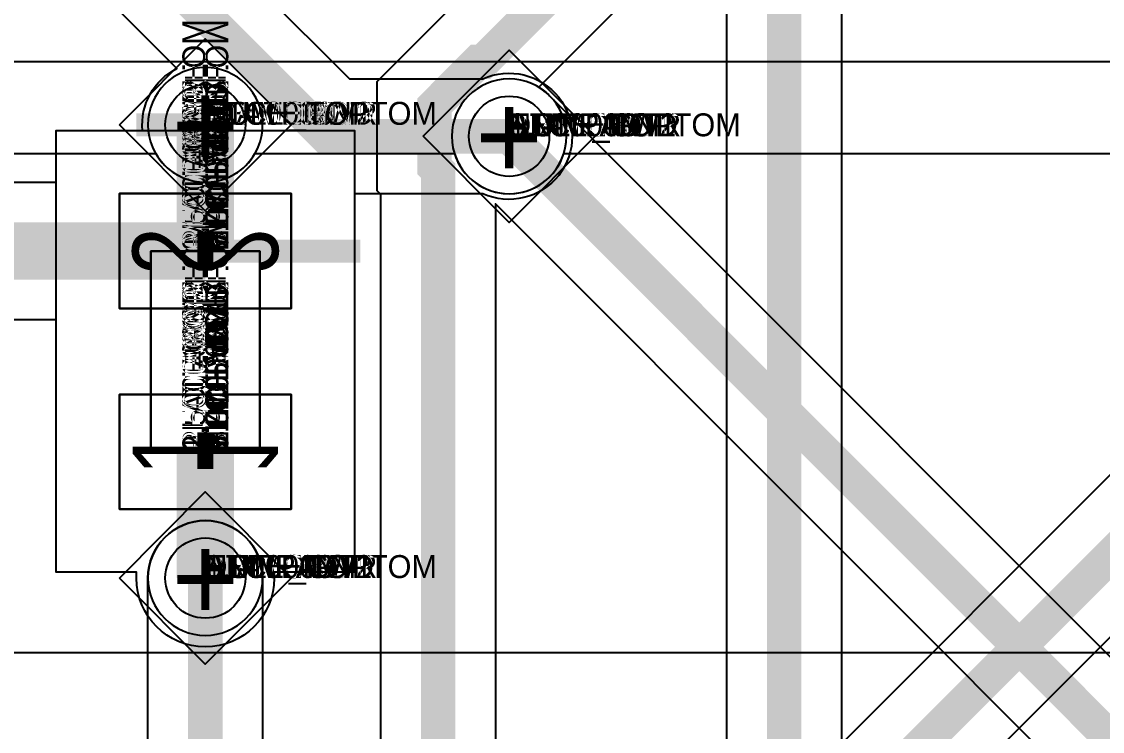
# Model space of a CAD drawing. Extents: x 0 to 323, y 0 to 320.
# Drawn here: x 146.41 to 155.84, y 221.82 to 228 of the extents above; entities that cross this region are included whole.
import ezdxf
from ezdxf.enums import TextEntityAlignment as Align

# ---------------------------------------------------------------- set-up
doc = ezdxf.new("R2010")
doc.units = 0
doc.header["$MEASUREMENT"] = 0
doc.layers.get('0').update_dxf_attribs({"linetype": 'CONTINUOUS'})
for name, color, linetype in [('CDN_FIGURES', 7, 'CONTINUOUS'), ('ETCH_BOTTOM', 7, 'CONTINUOUS'), ('ETCH_GND', 3, 'CONTINUOUS'), ('ETCH_INT1', 4, 'CONTINUOUS'), ('ETCH_INT2', 5, 'CONTINUOUS'), ('ETCH_PWR', 6, 'CONTINUOUS'), ('ETCH_TOP', 2, 'CONTINUOUS'), ('MANUFACTURING_NCLEGEND-1-6', 8, 'CONTINUOUS'), ('PACKAGE_GEOMETRY_ASSEMBLY_TOP', 11, 'CONTINUOUS'), ('PACKAGE_GEOMETRY_PIN_NUMBER', 9, 'CONTINUOUS')]:
    doc.layers.add(name, color=color, linetype=linetype)

# ---------------------------------------------------------------- blocks, each defined once
blk = doc.blocks.new('PAD_INFO')
for tag in ['SHAPE_TYPE', 'PAD_HEIGHT', 'PAD_LAYER', 'PAD_TYPE', 'PAD_WIDTH']:
    blk.add_attdef(tag, (0, 0), '', height=0.2)
at = {"flags": 2}
blk.add_attdef('CDN_TYPE', (0, 0), '', height=0.2, dxfattribs=at)
blk = doc.blocks.new('DRILL_INFO')
at = {"flags": 2}
blk.add_attdef('CDN_TYPE', (0, 0), '', height=0.2, dxfattribs=at)
for tag in ['FSHAPE', 'FCHAR', 'DRILL_HEIGHT', 'DIAMETER', 'PLATED', 'DRILL_WIDTH']:
    blk.add_attdef(tag, (0, 0), '', height=0.2)
blk = doc.blocks.new('VIA0700X0300')
at = {"layer": 'ETCH_BOTTOM'}
blk.add_circle((0, 0), 0.35, dxfattribs=at)
at = {"layer": 'ETCH_GND'}
blk.add_circle((0, 0), 0.35, dxfattribs=at)
at = {"layer": 'ETCH_INT1'}
blk.add_circle((0, 0), 0.35, dxfattribs=at)
at = {"layer": 'ETCH_INT2'}
blk.add_circle((0, 0), 0.35, dxfattribs=at)
at = {"layer": 'ETCH_PWR'}
blk.add_circle((0, 0), 0.35, dxfattribs=at)
at = {"layer": 'ETCH_TOP'}
blk.add_circle((0, 0), 0.35, dxfattribs=at)
ref = blk.add_blockref('PAD_INFO', (0, 0))
ref.add_attrib('PAD_LAYER', 'ETCH_TOP', (0, 0), dxfattribs={"height": 0.2})
ref.add_attrib('SHAPE_TYPE', 'NULL', (0, 0), dxfattribs={"height": 0.2})
ref.add_attrib('PAD_TYPE', 'ANTIPAD', (0, 0), dxfattribs={"height": 0.2})
ref.add_attrib('PAD_WIDTH', '0.000000', (0, 0), dxfattribs={"height": 0.2})
ref.add_attrib('PAD_HEIGHT', '0.000000', (0, 0), dxfattribs={"height": 0.2})
ref = blk.add_blockref('PAD_INFO', (0, 0))
ref.add_attrib('PAD_LAYER', 'ETCH_GND', (0, 0), dxfattribs={"height": 0.2})
ref.add_attrib('SHAPE_TYPE', 'NULL', (0, 0), dxfattribs={"height": 0.2})
ref.add_attrib('PAD_TYPE', 'ANTIPAD', (0, 0), dxfattribs={"height": 0.2})
ref.add_attrib('PAD_WIDTH', '0.000000', (0, 0), dxfattribs={"height": 0.2})
ref.add_attrib('PAD_HEIGHT', '0.000000', (0, 0), dxfattribs={"height": 0.2})
ref = blk.add_blockref('PAD_INFO', (0, 0))
ref.add_attrib('PAD_LAYER', 'ETCH_INT1', (0, 0), dxfattribs={"height": 0.2})
ref.add_attrib('SHAPE_TYPE', 'NULL', (0, 0), dxfattribs={"height": 0.2})
ref.add_attrib('PAD_TYPE', 'ANTIPAD', (0, 0), dxfattribs={"height": 0.2})
ref.add_attrib('PAD_WIDTH', '0.000000', (0, 0), dxfattribs={"height": 0.2})
ref.add_attrib('PAD_HEIGHT', '0.000000', (0, 0), dxfattribs={"height": 0.2})
ref = blk.add_blockref('PAD_INFO', (0, 0))
ref.add_attrib('PAD_LAYER', 'ETCH_INT2', (0, 0), dxfattribs={"height": 0.2})
ref.add_attrib('SHAPE_TYPE', 'NULL', (0, 0), dxfattribs={"height": 0.2})
ref.add_attrib('PAD_TYPE', 'ANTIPAD', (0, 0), dxfattribs={"height": 0.2})
ref.add_attrib('PAD_WIDTH', '0.000000', (0, 0), dxfattribs={"height": 0.2})
ref.add_attrib('PAD_HEIGHT', '0.000000', (0, 0), dxfattribs={"height": 0.2})
ref = blk.add_blockref('PAD_INFO', (0, 0))
ref.add_attrib('PAD_LAYER', 'ETCH_PWR', (0, 0), dxfattribs={"height": 0.2})
ref.add_attrib('SHAPE_TYPE', 'NULL', (0, 0), dxfattribs={"height": 0.2})
ref.add_attrib('PAD_TYPE', 'ANTIPAD', (0, 0), dxfattribs={"height": 0.2})
ref.add_attrib('PAD_WIDTH', '0.000000', (0, 0), dxfattribs={"height": 0.2})
ref.add_attrib('PAD_HEIGHT', '0.000000', (0, 0), dxfattribs={"height": 0.2})
ref = blk.add_blockref('PAD_INFO', (0, 0))
ref.add_attrib('PAD_LAYER', 'ETCH_BOTTOM', (0, 0), dxfattribs={"height": 0.2})
ref.add_attrib('SHAPE_TYPE', 'NULL', (0, 0), dxfattribs={"height": 0.2})
ref.add_attrib('PAD_TYPE', 'ANTIPAD', (0, 0), dxfattribs={"height": 0.2})
ref.add_attrib('PAD_WIDTH', '0.000000', (0, 0), dxfattribs={"height": 0.2})
ref.add_attrib('PAD_HEIGHT', '0.000000', (0, 0), dxfattribs={"height": 0.2})
ref = blk.add_blockref('PAD_INFO', (0, 0))
ref.add_attrib('PAD_LAYER', 'ETCH_TOP', (0, 0), dxfattribs={"height": 0.2})
ref.add_attrib('SHAPE_TYPE', 'NULL', (0, 0), dxfattribs={"height": 0.2})
ref.add_attrib('PAD_TYPE', 'THERMAL', (0, 0), dxfattribs={"height": 0.2})
ref.add_attrib('PAD_WIDTH', '0.000000', (0, 0), dxfattribs={"height": 0.2})
ref.add_attrib('PAD_HEIGHT', '0.000000', (0, 0), dxfattribs={"height": 0.2})
ref = blk.add_blockref('PAD_INFO', (0, 0))
ref.add_attrib('PAD_LAYER', 'ETCH_GND', (0, 0), dxfattribs={"height": 0.2})
ref.add_attrib('SHAPE_TYPE', 'NULL', (0, 0), dxfattribs={"height": 0.2})
ref.add_attrib('PAD_TYPE', 'THERMAL', (0, 0), dxfattribs={"height": 0.2})
ref.add_attrib('PAD_WIDTH', '0.000000', (0, 0), dxfattribs={"height": 0.2})
ref.add_attrib('PAD_HEIGHT', '0.000000', (0, 0), dxfattribs={"height": 0.2})
ref = blk.add_blockref('PAD_INFO', (0, 0))
ref.add_attrib('PAD_LAYER', 'ETCH_INT1', (0, 0), dxfattribs={"height": 0.2})
ref.add_attrib('SHAPE_TYPE', 'NULL', (0, 0), dxfattribs={"height": 0.2})
ref.add_attrib('PAD_TYPE', 'THERMAL', (0, 0), dxfattribs={"height": 0.2})
ref.add_attrib('PAD_WIDTH', '0.000000', (0, 0), dxfattribs={"height": 0.2})
ref.add_attrib('PAD_HEIGHT', '0.000000', (0, 0), dxfattribs={"height": 0.2})
ref = blk.add_blockref('PAD_INFO', (0, 0))
ref.add_attrib('PAD_LAYER', 'ETCH_INT2', (0, 0), dxfattribs={"height": 0.2})
ref.add_attrib('SHAPE_TYPE', 'NULL', (0, 0), dxfattribs={"height": 0.2})
ref.add_attrib('PAD_TYPE', 'THERMAL', (0, 0), dxfattribs={"height": 0.2})
ref.add_attrib('PAD_WIDTH', '0.000000', (0, 0), dxfattribs={"height": 0.2})
ref.add_attrib('PAD_HEIGHT', '0.000000', (0, 0), dxfattribs={"height": 0.2})
ref = blk.add_blockref('PAD_INFO', (0, 0))
ref.add_attrib('PAD_LAYER', 'ETCH_PWR', (0, 0), dxfattribs={"height": 0.2})
ref.add_attrib('SHAPE_TYPE', 'NULL', (0, 0), dxfattribs={"height": 0.2})
ref.add_attrib('PAD_TYPE', 'THERMAL', (0, 0), dxfattribs={"height": 0.2})
ref.add_attrib('PAD_WIDTH', '0.000000', (0, 0), dxfattribs={"height": 0.2})
ref.add_attrib('PAD_HEIGHT', '0.000000', (0, 0), dxfattribs={"height": 0.2})
ref = blk.add_blockref('PAD_INFO', (0, 0))
ref.add_attrib('PAD_LAYER', 'ETCH_BOTTOM', (0, 0), dxfattribs={"height": 0.2})
ref.add_attrib('SHAPE_TYPE', 'NULL', (0, 0), dxfattribs={"height": 0.2})
ref.add_attrib('PAD_TYPE', 'THERMAL', (0, 0), dxfattribs={"height": 0.2})
ref.add_attrib('PAD_WIDTH', '0.000000', (0, 0), dxfattribs={"height": 0.2})
ref.add_attrib('PAD_HEIGHT', '0.000000', (0, 0), dxfattribs={"height": 0.2})
ref = blk.add_blockref('PAD_INFO', (0, 0))
ref.add_attrib('PAD_LAYER', 'ETCH_TOP', (0, 0), dxfattribs={"height": 0.2})
ref.add_attrib('SHAPE_TYPE', 'CIRCLE', (0, 0), dxfattribs={"height": 0.2})
ref.add_attrib('PAD_TYPE', 'REGULAR', (0, 0), dxfattribs={"height": 0.2})
ref.add_attrib('PAD_WIDTH', '0.700000', (0, 0), dxfattribs={"height": 0.2})
ref.add_attrib('PAD_HEIGHT', '0.700000', (0, 0), dxfattribs={"height": 0.2})
ref = blk.add_blockref('PAD_INFO', (0, 0))
ref.add_attrib('PAD_LAYER', 'ETCH_GND', (0, 0), dxfattribs={"height": 0.2})
ref.add_attrib('SHAPE_TYPE', 'CIRCLE', (0, 0), dxfattribs={"height": 0.2})
ref.add_attrib('PAD_TYPE', 'REGULAR', (0, 0), dxfattribs={"height": 0.2})
ref.add_attrib('PAD_WIDTH', '0.700000', (0, 0), dxfattribs={"height": 0.2})
ref.add_attrib('PAD_HEIGHT', '0.700000', (0, 0), dxfattribs={"height": 0.2})
ref = blk.add_blockref('PAD_INFO', (0, 0))
ref.add_attrib('PAD_LAYER', 'ETCH_INT1', (0, 0), dxfattribs={"height": 0.2})
ref.add_attrib('SHAPE_TYPE', 'CIRCLE', (0, 0), dxfattribs={"height": 0.2})
ref.add_attrib('PAD_TYPE', 'REGULAR', (0, 0), dxfattribs={"height": 0.2})
ref.add_attrib('PAD_WIDTH', '0.700000', (0, 0), dxfattribs={"height": 0.2})
ref.add_attrib('PAD_HEIGHT', '0.700000', (0, 0), dxfattribs={"height": 0.2})
ref = blk.add_blockref('PAD_INFO', (0, 0))
ref.add_attrib('PAD_LAYER', 'ETCH_INT2', (0, 0), dxfattribs={"height": 0.2})
ref.add_attrib('SHAPE_TYPE', 'CIRCLE', (0, 0), dxfattribs={"height": 0.2})
ref.add_attrib('PAD_TYPE', 'REGULAR', (0, 0), dxfattribs={"height": 0.2})
ref.add_attrib('PAD_WIDTH', '0.700000', (0, 0), dxfattribs={"height": 0.2})
ref.add_attrib('PAD_HEIGHT', '0.700000', (0, 0), dxfattribs={"height": 0.2})
ref = blk.add_blockref('PAD_INFO', (0, 0))
ref.add_attrib('PAD_LAYER', 'ETCH_PWR', (0, 0), dxfattribs={"height": 0.2})
ref.add_attrib('SHAPE_TYPE', 'CIRCLE', (0, 0), dxfattribs={"height": 0.2})
ref.add_attrib('PAD_TYPE', 'REGULAR', (0, 0), dxfattribs={"height": 0.2})
ref.add_attrib('PAD_WIDTH', '0.700000', (0, 0), dxfattribs={"height": 0.2})
ref.add_attrib('PAD_HEIGHT', '0.700000', (0, 0), dxfattribs={"height": 0.2})
ref = blk.add_blockref('PAD_INFO', (0, 0))
ref.add_attrib('PAD_LAYER', 'ETCH_BOTTOM', (0, 0), dxfattribs={"height": 0.2})
ref.add_attrib('SHAPE_TYPE', 'CIRCLE', (0, 0), dxfattribs={"height": 0.2})
ref.add_attrib('PAD_TYPE', 'REGULAR', (0, 0), dxfattribs={"height": 0.2})
ref.add_attrib('PAD_WIDTH', '0.700000', (0, 0), dxfattribs={"height": 0.2})
ref.add_attrib('PAD_HEIGHT', '0.700000', (0, 0), dxfattribs={"height": 0.2})
ref = blk.add_blockref('DRILL_INFO', (0, 0))
ref.add_attrib('DIAMETER', '0.300000', (0, 0), dxfattribs={"height": 0.2})
ref.add_attrib('PLATED', 'PLATED', (0, 0), dxfattribs={"height": 0.2})
ref.add_attrib('FSHAPE', 'DIAMOND', (0, 0), dxfattribs={"height": 0.2})
ref.add_attrib('FCHAR', '+', (0, 0), dxfattribs={"height": 0.2})
ref.add_attrib('DRILL_WIDTH', '1.500000', (0, 0), dxfattribs={"height": 0.2})
ref.add_attrib('DRILL_HEIGHT', '1.500000', (0, 0), dxfattribs={"height": 0.2})
for tag in ['CDN_TYPE', 'PIN']:
    blk.add_attdef(tag, (0, 0), '', height=0.2)
at = {"flags": 2}
for tag in ['PSTKNAME', 'BBV']:
    blk.add_attdef(tag, (0, 0), '', height=0.2, dxfattribs=at)
blk = doc.blocks.new('FIGURE_DIAMOND')
at = {"layer": 'CDN_FIGURES'}
blk.add_lwpolyline([(-0.5, 0), (0, 0.5), (0.5, 0), (0, -0.5)], close=True, dxfattribs=at)
blk = doc.blocks.new('RC1000X1500TS')
at = {"layer": 'ETCH_TOP'}
blk.add_lwpolyline([(-0.5, -0.75), (-0.5, 0.75), (0.5, 0.75), (0.5, -0.75)], close=True, dxfattribs=at)
ref = blk.add_blockref('PAD_INFO', (0, 0))
ref.add_attrib('PAD_LAYER', 'ETCH_TOP', (0, 0), dxfattribs={"height": 0.2})
ref.add_attrib('SHAPE_TYPE', 'NULL', (0, 0), dxfattribs={"height": 0.2})
ref.add_attrib('PAD_TYPE', 'ANTIPAD', (0, 0), dxfattribs={"height": 0.2})
ref.add_attrib('PAD_WIDTH', '0.000000', (0, 0), dxfattribs={"height": 0.2})
ref.add_attrib('PAD_HEIGHT', '0.000000', (0, 0), dxfattribs={"height": 0.2})
ref = blk.add_blockref('PAD_INFO', (0, 0))
ref.add_attrib('PAD_LAYER', 'ETCH_GND', (0, 0), dxfattribs={"height": 0.2})
ref.add_attrib('SHAPE_TYPE', 'NULL', (0, 0), dxfattribs={"height": 0.2})
ref.add_attrib('PAD_TYPE', 'ANTIPAD', (0, 0), dxfattribs={"height": 0.2})
ref.add_attrib('PAD_WIDTH', '0.000000', (0, 0), dxfattribs={"height": 0.2})
ref.add_attrib('PAD_HEIGHT', '0.000000', (0, 0), dxfattribs={"height": 0.2})
ref = blk.add_blockref('PAD_INFO', (0, 0))
ref.add_attrib('PAD_LAYER', 'ETCH_INT1', (0, 0), dxfattribs={"height": 0.2})
ref.add_attrib('SHAPE_TYPE', 'NULL', (0, 0), dxfattribs={"height": 0.2})
ref.add_attrib('PAD_TYPE', 'ANTIPAD', (0, 0), dxfattribs={"height": 0.2})
ref.add_attrib('PAD_WIDTH', '0.000000', (0, 0), dxfattribs={"height": 0.2})
ref.add_attrib('PAD_HEIGHT', '0.000000', (0, 0), dxfattribs={"height": 0.2})
ref = blk.add_blockref('PAD_INFO', (0, 0))
ref.add_attrib('PAD_LAYER', 'ETCH_INT2', (0, 0), dxfattribs={"height": 0.2})
ref.add_attrib('SHAPE_TYPE', 'NULL', (0, 0), dxfattribs={"height": 0.2})
ref.add_attrib('PAD_TYPE', 'ANTIPAD', (0, 0), dxfattribs={"height": 0.2})
ref.add_attrib('PAD_WIDTH', '0.000000', (0, 0), dxfattribs={"height": 0.2})
ref.add_attrib('PAD_HEIGHT', '0.000000', (0, 0), dxfattribs={"height": 0.2})
ref = blk.add_blockref('PAD_INFO', (0, 0))
ref.add_attrib('PAD_LAYER', 'ETCH_PWR', (0, 0), dxfattribs={"height": 0.2})
ref.add_attrib('SHAPE_TYPE', 'NULL', (0, 0), dxfattribs={"height": 0.2})
ref.add_attrib('PAD_TYPE', 'ANTIPAD', (0, 0), dxfattribs={"height": 0.2})
ref.add_attrib('PAD_WIDTH', '0.000000', (0, 0), dxfattribs={"height": 0.2})
ref.add_attrib('PAD_HEIGHT', '0.000000', (0, 0), dxfattribs={"height": 0.2})
ref = blk.add_blockref('PAD_INFO', (0, 0))
ref.add_attrib('PAD_LAYER', 'ETCH_BOTTOM', (0, 0), dxfattribs={"height": 0.2})
ref.add_attrib('SHAPE_TYPE', 'NULL', (0, 0), dxfattribs={"height": 0.2})
ref.add_attrib('PAD_TYPE', 'ANTIPAD', (0, 0), dxfattribs={"height": 0.2})
ref.add_attrib('PAD_WIDTH', '0.000000', (0, 0), dxfattribs={"height": 0.2})
ref.add_attrib('PAD_HEIGHT', '0.000000', (0, 0), dxfattribs={"height": 0.2})
ref = blk.add_blockref('PAD_INFO', (0, 0))
ref.add_attrib('PAD_LAYER', 'ETCH_TOP', (0, 0), dxfattribs={"height": 0.2})
ref.add_attrib('SHAPE_TYPE', 'NULL', (0, 0), dxfattribs={"height": 0.2})
ref.add_attrib('PAD_TYPE', 'THERMAL', (0, 0), dxfattribs={"height": 0.2})
ref.add_attrib('PAD_WIDTH', '0.000000', (0, 0), dxfattribs={"height": 0.2})
ref.add_attrib('PAD_HEIGHT', '0.000000', (0, 0), dxfattribs={"height": 0.2})
ref = blk.add_blockref('PAD_INFO', (0, 0))
ref.add_attrib('PAD_LAYER', 'ETCH_GND', (0, 0), dxfattribs={"height": 0.2})
ref.add_attrib('SHAPE_TYPE', 'NULL', (0, 0), dxfattribs={"height": 0.2})
ref.add_attrib('PAD_TYPE', 'THERMAL', (0, 0), dxfattribs={"height": 0.2})
ref.add_attrib('PAD_WIDTH', '0.000000', (0, 0), dxfattribs={"height": 0.2})
ref.add_attrib('PAD_HEIGHT', '0.000000', (0, 0), dxfattribs={"height": 0.2})
ref = blk.add_blockref('PAD_INFO', (0, 0))
ref.add_attrib('PAD_LAYER', 'ETCH_INT1', (0, 0), dxfattribs={"height": 0.2})
ref.add_attrib('SHAPE_TYPE', 'NULL', (0, 0), dxfattribs={"height": 0.2})
ref.add_attrib('PAD_TYPE', 'THERMAL', (0, 0), dxfattribs={"height": 0.2})
ref.add_attrib('PAD_WIDTH', '0.000000', (0, 0), dxfattribs={"height": 0.2})
ref.add_attrib('PAD_HEIGHT', '0.000000', (0, 0), dxfattribs={"height": 0.2})
ref = blk.add_blockref('PAD_INFO', (0, 0))
ref.add_attrib('PAD_LAYER', 'ETCH_INT2', (0, 0), dxfattribs={"height": 0.2})
ref.add_attrib('SHAPE_TYPE', 'NULL', (0, 0), dxfattribs={"height": 0.2})
ref.add_attrib('PAD_TYPE', 'THERMAL', (0, 0), dxfattribs={"height": 0.2})
ref.add_attrib('PAD_WIDTH', '0.000000', (0, 0), dxfattribs={"height": 0.2})
ref.add_attrib('PAD_HEIGHT', '0.000000', (0, 0), dxfattribs={"height": 0.2})
ref = blk.add_blockref('PAD_INFO', (0, 0))
ref.add_attrib('PAD_LAYER', 'ETCH_PWR', (0, 0), dxfattribs={"height": 0.2})
ref.add_attrib('SHAPE_TYPE', 'NULL', (0, 0), dxfattribs={"height": 0.2})
ref.add_attrib('PAD_TYPE', 'THERMAL', (0, 0), dxfattribs={"height": 0.2})
ref.add_attrib('PAD_WIDTH', '0.000000', (0, 0), dxfattribs={"height": 0.2})
ref.add_attrib('PAD_HEIGHT', '0.000000', (0, 0), dxfattribs={"height": 0.2})
ref = blk.add_blockref('PAD_INFO', (0, 0))
ref.add_attrib('PAD_LAYER', 'ETCH_BOTTOM', (0, 0), dxfattribs={"height": 0.2})
ref.add_attrib('SHAPE_TYPE', 'NULL', (0, 0), dxfattribs={"height": 0.2})
ref.add_attrib('PAD_TYPE', 'THERMAL', (0, 0), dxfattribs={"height": 0.2})
ref.add_attrib('PAD_WIDTH', '0.000000', (0, 0), dxfattribs={"height": 0.2})
ref.add_attrib('PAD_HEIGHT', '0.000000', (0, 0), dxfattribs={"height": 0.2})
ref = blk.add_blockref('PAD_INFO', (0, 0))
ref.add_attrib('PAD_LAYER', 'ETCH_GND', (0, 0), dxfattribs={"height": 0.2})
ref.add_attrib('SHAPE_TYPE', 'NULL', (0, 0), dxfattribs={"height": 0.2})
ref.add_attrib('PAD_TYPE', 'REGULAR', (0, 0), dxfattribs={"height": 0.2})
ref.add_attrib('PAD_WIDTH', '0.000000', (0, 0), dxfattribs={"height": 0.2})
ref.add_attrib('PAD_HEIGHT', '0.000000', (0, 0), dxfattribs={"height": 0.2})
ref = blk.add_blockref('PAD_INFO', (0, 0))
ref.add_attrib('PAD_LAYER', 'ETCH_INT1', (0, 0), dxfattribs={"height": 0.2})
ref.add_attrib('SHAPE_TYPE', 'NULL', (0, 0), dxfattribs={"height": 0.2})
ref.add_attrib('PAD_TYPE', 'REGULAR', (0, 0), dxfattribs={"height": 0.2})
ref.add_attrib('PAD_WIDTH', '0.000000', (0, 0), dxfattribs={"height": 0.2})
ref.add_attrib('PAD_HEIGHT', '0.000000', (0, 0), dxfattribs={"height": 0.2})
ref = blk.add_blockref('PAD_INFO', (0, 0))
ref.add_attrib('PAD_LAYER', 'ETCH_INT2', (0, 0), dxfattribs={"height": 0.2})
ref.add_attrib('SHAPE_TYPE', 'NULL', (0, 0), dxfattribs={"height": 0.2})
ref.add_attrib('PAD_TYPE', 'REGULAR', (0, 0), dxfattribs={"height": 0.2})
ref.add_attrib('PAD_WIDTH', '0.000000', (0, 0), dxfattribs={"height": 0.2})
ref.add_attrib('PAD_HEIGHT', '0.000000', (0, 0), dxfattribs={"height": 0.2})
ref = blk.add_blockref('PAD_INFO', (0, 0))
ref.add_attrib('PAD_LAYER', 'ETCH_PWR', (0, 0), dxfattribs={"height": 0.2})
ref.add_attrib('SHAPE_TYPE', 'NULL', (0, 0), dxfattribs={"height": 0.2})
ref.add_attrib('PAD_TYPE', 'REGULAR', (0, 0), dxfattribs={"height": 0.2})
ref.add_attrib('PAD_WIDTH', '0.000000', (0, 0), dxfattribs={"height": 0.2})
ref.add_attrib('PAD_HEIGHT', '0.000000', (0, 0), dxfattribs={"height": 0.2})
ref = blk.add_blockref('PAD_INFO', (0, 0))
ref.add_attrib('PAD_LAYER', 'ETCH_BOTTOM', (0, 0), dxfattribs={"height": 0.2})
ref.add_attrib('SHAPE_TYPE', 'NULL', (0, 0), dxfattribs={"height": 0.2})
ref.add_attrib('PAD_TYPE', 'REGULAR', (0, 0), dxfattribs={"height": 0.2})
ref.add_attrib('PAD_WIDTH', '0.000000', (0, 0), dxfattribs={"height": 0.2})
ref.add_attrib('PAD_HEIGHT', '0.000000', (0, 0), dxfattribs={"height": 0.2})
ref = blk.add_blockref('DRILL_INFO', (0, 0))
ref.add_attrib('DIAMETER', '0.000000', (0, 0), dxfattribs={"height": 0.2})
ref.add_attrib('PLATED', 'PLATED', (0, 0), dxfattribs={"height": 0.2})
ref.add_attrib('FSHAPE', 'NULL', (0, 0), dxfattribs={"height": 0.2})
ref.add_attrib('DRILL_WIDTH', '0.000000', (0, 0), dxfattribs={"height": 0.2})
ref.add_attrib('DRILL_HEIGHT', '0.000000', (0, 0), dxfattribs={"height": 0.2})
ref = blk.add_blockref('PAD_INFO', (0, 0))
ref.add_attrib('PAD_LAYER', 'ETCH_TOP', (0, 0), dxfattribs={"height": 0.2})
ref.add_attrib('SHAPE_TYPE', 'RECTANGLE', (0, 0), dxfattribs={"height": 0.2})
ref.add_attrib('PAD_TYPE', 'REGULAR', (0, 0), dxfattribs={"height": 0.2})
ref.add_attrib('PAD_WIDTH', '1.000000', (0, 0), dxfattribs={"height": 0.2})
ref.add_attrib('PAD_HEIGHT', '1.500000', (0, 0), dxfattribs={"height": 0.2})
for tag in ['CDN_TYPE', 'PIN']:
    blk.add_attdef(tag, (0, 0), '', height=0.2)
at = {"flags": 2}
for tag in ['PSTKNAME', 'BBV']:
    blk.add_attdef(tag, (0, 0), '', height=0.2, dxfattribs=at)
blk = doc.blocks.new('F56')
at = {"layer": 'PACKAGE_GEOMETRY_ASSEMBLY_TOP'}
blk.add_lwpolyline([(0, -0.475), (1.75, -0.475), (1.75, 0.475), (0, 0.475)], close=True, dxfattribs=at)
at = {"layer": 'ETCH_TOP'}
ref = blk.add_blockref('RC1000X1500TS', (0, 0), dxfattribs=at)
ref.add_attrib('CDN_TYPE', 'PIN', (0, 0), dxfattribs={"height": 0.2})
ref.add_attrib('PIN', '1', (0, 0), dxfattribs={"height": 0.2})
ref = blk.add_blockref('RC1000X1500TS', (1.75, 0), dxfattribs=at)
ref.add_attrib('CDN_TYPE', 'PIN', (0, 0), dxfattribs={"height": 0.2})
ref.add_attrib('PIN', '2', (0, 0), dxfattribs={"height": 0.2})
at = {"flags": 2}
for tag in ['SYMBOL_TYPE', 'CDN_TYPE', 'REFDES']:
    blk.add_attdef(tag, (0, 0), '', height=0.2, dxfattribs=at)

msp = doc.modelspace()

# ---------------------------------------------------------------- linework, layer by layer
at = {"layer": 'ETCH_BOTTOM'}
for points, format in [([(147.9776, 244.7205, 0.3, 0.3, 0), (147.9776, 243.8905, 0.3, 0.3, 0), (151.4126, 240.4555, 0.3, 0.3, 0), (151.4126, 232.1055, 0.3, 0.3, 0), (153.0626, 230.4555, 0.3, 0.3, 0), (153.0626, 212.4555, 0.3, 0.3, 0), (152.2626, 211.6555, 0.3, 0.3, 0), (152.2626, 209.8055, 0.3, 0.3, 0)], "xyseb"), ([(146.9126, 233.8055, 0.3, 0.3, 0), (146.9126, 229.1562, 0.3, 0.3, 0), (149.0633, 227.0055, 0.3, 0.3, 0), (150.6626, 227.0055, 0.3, 0.3, 0)], "xyseb"), ([(151.7625, 210.0347), (151.7625, 211.8626), (152.5625, 212.6626), (152.5625, 212.8762, -1.322533), (152.5625, 213.9348), (152.5625, 214.331, -2.120185), (152.5625, 215.18), (152.5625, 230.2484)], "xyb"), ([(148.5024, 228.2736), (149.2704, 227.5056), (150.4334, 227.5056, -1.558329), (150.4334, 226.5054), (149.3127, 226.5054), (149.3127, 223.2054), (148.6127, 223.2054), (148.6127, 223.1555, -1), (147.4125, 223.1555), (147.4125, 223.2054), (146.7125, 223.2054), (146.7125, 227.0556), (147.4648, 227.0556, -0.307851), (147.7649, 227.5967), (146.4125, 228.9491)], "xyb"), ([(148.0126, 226.0055, 0.5, 0.5, 0), (148.0126, 227.1055, 0.5, 0.5, 0)], "xyseb"), ([(147.4118, 227.1055, 0.2, 0.2, 0), (148.0126, 227.1055, 0.2, 0.2, 0)], "xyseb"), ([(146.6618, 226.0055, 0.2, 0.2, 0), (148.0126, 226.0055, 0.2, 0.2, 0)], "xyseb"), ([(148.0126, 226.0055, 0.2, 0.2, 0), (149.3634, 226.0055, 0.2, 0.2, 0)], "xyseb"), ([(148.0126, 223.1555, 0.5, 0.5, 0), (148.0126, 224.2555, 0.5, 0.5, 0)], "xyseb")]:
    msp.add_lwpolyline(points, format=format, dxfattribs=at)
msp.add_lwpolyline([(151.9127, 240.6626), (151.9127, 232.3126), (153.5627, 230.6626), (153.5627, 212.2484), (152.7627, 211.4484)], dxfattribs=at)
at = {"layer": 'ETCH_GND'}
for points in [[(151.1627, 227.0055, 1), (150.1625, 227.0055, 1)], [(148.5127, 223.1555, 1), (147.5125, 223.1555, 1)]]:
    msp.add_lwpolyline(points, format="xyb", close=True, dxfattribs=at)
at = {"layer": 'ETCH_INT1'}
for points, format in [([(128.2626, 245.2055, 0.3, 0.3, 0), (130.9626, 242.5055, 0.3, 0.3, 0), (152.4126, 242.5055, 0.3, 0.3, 0), (156.7433, 238.1748, 0.3, 0.3, 0), (156.7433, 238.1555, 0.3, 0.3, 0), (158.1927, 236.7061, 0.3, 0.3, 0), (158.1927, 225.6356, 0.3, 0.3, 0), (152.2126, 219.6555, 0.3, 0.3, 0), (152.2126, 214.7555, 0.3, 0.3, 0)], "xyseb"), ([(157.2434, 238.3626), (158.6928, 236.9132), (158.6928, 225.4285), (152.7127, 219.4484), (152.7127, 214.7555, -1), (151.7125, 214.7555), (151.7125, 219.8626), (157.6926, 225.8427), (157.6926, 236.499), (156.2432, 237.9484)], "xyb")]:
    msp.add_lwpolyline(points, format=format, dxfattribs=at)
for points in [[(148.5127, 227.1055, 1), (147.5125, 227.1055, 1)], [(151.1627, 227.0055, 1), (150.1625, 227.0055, 1)], [(148.5127, 223.1555, 1), (147.5125, 223.1555, 1)]]:
    msp.add_lwpolyline(points, format="xyb", close=True, dxfattribs=at)
at = {"layer": 'ETCH_INT2'}
for points, format in [([(177.9299, 234.7555), (169.2126, 234.7555), (169.1876, 234.7805), (167.3626, 234.7805), (167.3626, 230.2555), (164.7626, 227.6555), (141.677, 227.6555), (141.6646, 227.6633, 0.289321), (141.1306, 227.6633), (141.1182, 227.6555), (126.6683, 227.6555)], "xyb"), ([(126.444, 226.8555), (137.1191, 226.8555, 0.693954), (138.0561, 226.8555), (139.7167, 226.8555, 0.523397), (140.5385, 226.8555), (141.0784, 226.8555, 0.360632), (141.7168, 226.8555), (143.4691, 226.8555, 0.693954), (144.4061, 226.8555), (147.5795, 226.8555, 0.577408), (148.4457, 226.8555), (150.1855, 226.8555, 0.73386), (151.1397, 226.8555), (169.6126, 226.8555), (158.7626, 216.0055), (158.7626, 197.0055)], "xyb"), ([(127.606, 195.5868), (142.8125, 210.7933), (142.8125, 211.5819), (143.4862, 212.2556), (144.1555, 212.2556), (147.5125, 215.6126), (147.5125, 223.1555, -1), (148.5127, 223.1555), (148.5127, 215.1984), (144.5697, 211.2554), (144.4397, 211.2554, -0.606125), (143.8127, 210.6284), (143.8127, 210.3791), (127.639, 194.2054)], "xyb"), ([(148.0126, 223.1555, 0.3, 0.3, 0), (148.0126, 215.4055, 0.3, 0.3, 0), (144.3626, 211.7555, 0.3, 0.3, 0), (143.6933, 211.7555, 0.3, 0.3, 0), (143.3126, 211.3748, 0.3, 0.3, 0), (143.3126, 210.5862, 0.3, 0.3, 0), (127.4319, 194.7055, 0.3, 0.3, 0)], "xyseb")]:
    msp.add_lwpolyline(points, format=format, dxfattribs=at)
at = {"layer": 'ETCH_PWR'}
for points in [[(148.5127, 227.1055, 1), (147.5125, 227.1055, 1)], [(151.1627, 227.0055, 1), (150.1625, 227.0055, 1)], [(148.5127, 223.1555, 1), (147.5125, 223.1555, 1)]]:
    msp.add_lwpolyline(points, format="xyb", close=True, dxfattribs=at)
msp.add_lwpolyline([(119.3526, 222.5056), (166.8647, 222.5056), (168.9747, 220.3956), (174.6205, 220.3956), (174.9756, 220.7507, -0.324423), (175.8474, 221.6225), (176.3591, 222.1342, -4.377923), (177.0039, 222.779), (177.5156, 223.2907, -1.960433), (178.7178, 222.0885), (178.2061, 221.5768, -1.093367), (178.7178, 219.5485), (178.2061, 219.0368, -4.377923), (177.5613, 218.392), (177.0496, 217.8803, -0.559445), (175.3961, 217.1954), (143.5848, 217.1954), (143.006, 217.7742, -0.915475), (142.0855, 218.1554), (140.2304, 218.1554), (138.8804, 216.8054), (127.7248, 216.8054)], format="xyb", dxfattribs=at)
at = {"layer": 'ETCH_TOP'}
for points, format in [([(86.9343, 214.7555, 0.3, 0.3, 0), (140.4409, 214.7555, 0.3, 0.3, 0), (140.6409, 214.9555, 0.3, 0.3, 0), (142.3843, 214.9555, 0.3, 0.3, 0), (142.5843, 214.7555, 0.3, 0.3, 0), (145.5626, 214.7555, 0.3, 0.3, 0), (150.0426, 219.2355, 0.3, 0.3, 0), (150.0426, 226.7062, 0.3, 0.3, 0), (150.0126, 226.7362, 0.3, 0.3, 0), (150.0126, 227.2748, 0.3, 0.3, 0), (150.3933, 227.6555, 0.3, 0.3, 0), (150.4357, 227.6555, 0.3, 0.3, 0), (152.4126, 229.6324, 0.3, 0.3, 0), (152.4126, 252.1555, 0.3, 0.3, 0), (154.1126, 253.8555, 0.3, 0.3, 0), (157.1126, 253.8555, 0.3, 0.3, 0)], "xyseb"), ([(152.9127, 251.9484), (152.9127, 229.4253), (150.9211, 227.4336, -0.060616), (151.0162, 227.3591), (157.1127, 221.2626), (157.1127, 180.8984)], "xyb"), ([(150.6626, 227.0055, 0.3, 0.3, 0), (156.6126, 221.0555, 0.3, 0.3, 0), (156.6126, 181.1055, 0.3, 0.3, 0), (151.3126, 175.8055, 0.3, 0.3, 0)], "xyseb"), ([(146.1377, 226.6056), (146.7125, 226.6056), (146.7125, 227.0556), (149.3127, 227.0556), (149.3127, 223.2054), (148.6127, 223.2054), (148.6127, 223.1555, -1), (147.4125, 223.1555), (147.4125, 223.2054), (146.7125, 223.2054), (146.7125, 225.4054), (146.1377, 225.4054)], "xyb"), ([(151.7625, 192.4126), (151.7625, 211.9804), (149.731, 211.9804, -0.693763), (148.7942, 211.9804), (148.0625, 211.9804), (148.0625, 214.8306), (148.7625, 214.8306), (148.7625, 214.8555, -1), (149.7627, 214.8555), (149.7627, 214.8306), (151.5805, 214.8306), (151.859, 215.1091, -0.704943), (152.7102, 214.7056), (156.1125, 214.7056), (156.1125, 220.8484), (150.5427, 226.4182), (150.5427, 219.0284), (145.7697, 214.2554), (142.5184, 214.2554, -0.047261), (142.5576, 214.1696), (142.6809, 214.0464, -0.06397), (142.751, 213.9556), (143.4127, 213.9556), (143.4127, 211.3554)], "xyb"), ([(148.0126, 226.0055, 0.5, 0.5, 0), (145.2536, 226.0055, 0.5, 0.5, 0), (145.2076, 226.0515, 0.5, 0.5, 0)], "xyseb"), ([(148.0126, 224.2555, 0.5, 0.5, 0), (148.0126, 223.1555, 0.5, 0.5, 0)], "xyseb")]:
    msp.add_lwpolyline(points, format=format, dxfattribs=at)
msp.add_lwpolyline([(146.1377, 216.0378), (149.5425, 219.4426), (149.5425, 226.4991), (149.5125, 226.5291), (149.5125, 227.4819), (150.1862, 228.1556), (150.2286, 228.1556), (151.9125, 229.8395), (151.9125, 252.3626)], dxfattribs=at)

# ---------------------------------------------------------------- block references
at = {"xscale": -1, "rotation": 270}
msp.add_blockref('F56', (148.0126, 224.2555), dxfattribs=at)
at = {"rotation": 90}
msp.add_blockref('F56', (148.0126, 224.2555), dxfattribs=at)
at = {"layer": 'ETCH_TOP'}
for p in [(148.0126, 227.1055), (150.6626, 227.0055), (148.0126, 223.1555)]:
    msp.add_blockref('VIA0700X0300', p, dxfattribs=at)
at = {"layer": 'MANUFACTURING_NCLEGEND-1-6', "xscale": 1.5, "yscale": 1.5}
for p in [(148.0126, 227.1055), (150.6626, 227.0055), (148.0126, 223.1555)]:
    msp.add_blockref('FIGURE_DIAMOND', p, dxfattribs=at)

# ---------------------------------------------------------------- texts
at = {"layer": 'MANUFACTURING_NCLEGEND-1-6'}
for p in [(148.0126, 227.1055), (150.6626, 227.0055), (148.0126, 223.1555)]:
    msp.add_text('+', height=0.75, dxfattribs=at).set_placement(p, align=Align.MIDDLE_CENTER)
at = {"layer": 'PACKAGE_GEOMETRY_PIN_NUMBER', "width": 0.88}
for s, p in [('2', (148.0126, 226.0055)), ('1', (148.0126, 224.2555))]:
    msp.add_text(s, height=0.635, rotation=90, dxfattribs=at).set_placement(p, align=Align.CENTER)
at = {"layer": 'PACKAGE_GEOMETRY_PIN_NUMBER', "text_generation_flag": 2, "width": 0.88}
for s, p in [('2', (148.0126, 226.0055)), ('1', (148.0126, 224.2555))]:
    msp.add_text(s, height=0.635, rotation=270, dxfattribs=at).set_placement(p, align=Align.CENTER)

doc.saveas('drawing.dxf')
